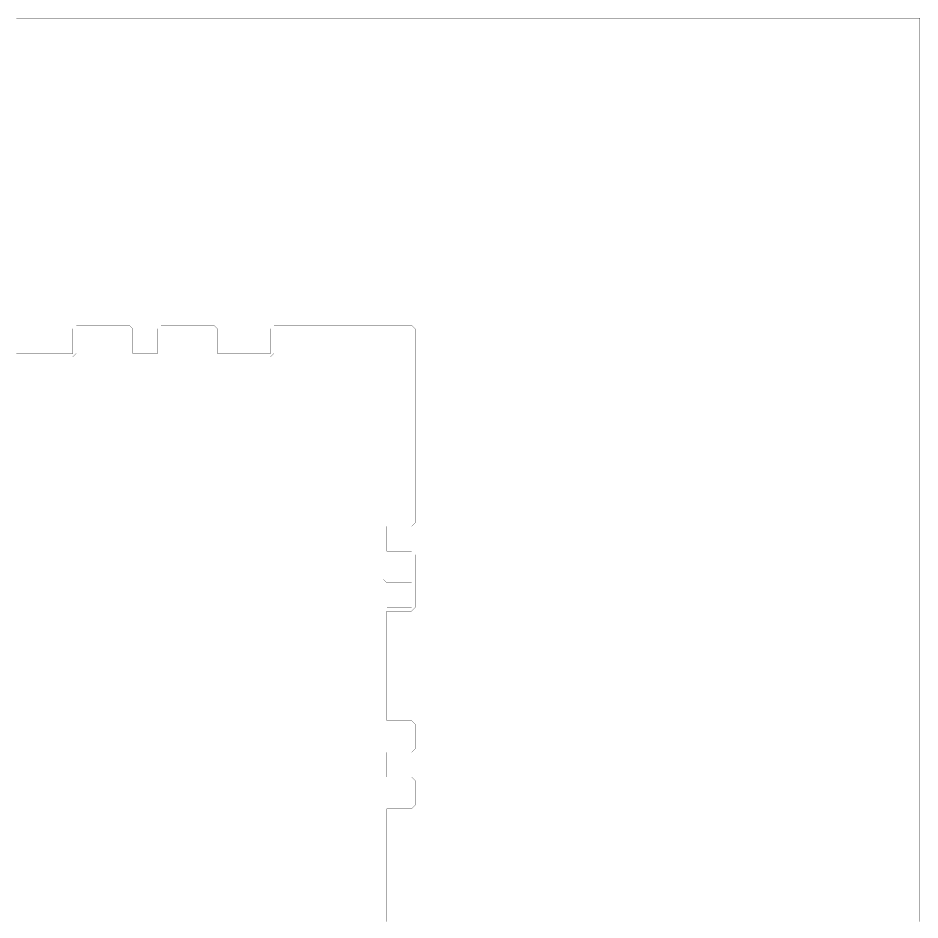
# Model space of a CAD drawing. Header units: metres. Extents: x 0 to 4990, y -4990 to 0.
# Drawn here: x 2495 to 4990, y -2495 to 0 of the extents above; entities that cross this region are included whole.
import ezdxf

# ---------------------------------------------------------------- set-up
doc = ezdxf.new("R2010")
doc.units = ezdxf.units.M
doc.layers.add('conductor', color=1, linetype='Continuous')
doc.layers.add('substrate', color=5, linetype='Continuous')

msp = doc.modelspace()

# ---------------------------------------------------------------- linework, layer by layer
at = {"layer": 'conductor', "const_width": 0.5}
msp.add_lwpolyline([(3505.859375, -2500), (3505.859375, -2490.234375), (3505.859375, -2480.46875), (3505.859375, -2470.703125), (3505.859375, -2460.9375), (3505.859375, -2451.171875), (3505.859375, -2441.40625), (3505.859375, -2431.640625), (3505.859375, -2421.875), (3505.859375, -2412.109375), (3505.859375, -2402.34375), (3505.859375, -2392.578125), (3505.859375, -2382.8125), (3505.859375, -2373.046875), (3505.859375, -2363.28125), (3505.859375, -2353.515625), (3505.859375, -2343.75), (3505.859375, -2333.984375), (3505.859375, -2324.21875), (3505.859375, -2314.453125), (3505.859375, -2304.6875), (3505.859375, -2294.921875), (3505.859375, -2285.15625), (3505.859375, -2275.390625), (3505.859375, -2265.625), (3505.859375, -2255.859375), (3505.859375, -2246.09375), (3505.859375, -2236.328125), (3505.859375, -2226.5625), (3505.859375, -2216.796875), (3505.859375, -2207.03125), (3505.859375, -2197.265625), (3505.859375, -2187.5), (3505.859375, -2177.734375), (3505.859375, -2167.96875), (3505.859375, -2158.203125), (3505.859375, -2148.4375), (3505.859375, -2138.671875), (3505.859375, -2128.90625), (3505.859375, -2119.140625), (3505.859375, -2109.375), (3505.859375, -2099.609375), (3505.859375, -2089.84375), (3505.859375, -2080.078125), (3505.859375, -2070.3125), (3505.859375, -2060.546875), (3505.859375, -2050.78125), (3505.859375, -2041.015625), (3505.859375, -2031.25), (3505.859375, -2021.484375), (3505.859375, -2011.71875), (3505.859375, -2001.953125), (3505.859375, -1992.1875), (3505.859375, -1982.421875), (3505.859375, -1972.65625), (3505.859375, -1962.890625), (3505.859375, -1953.125), (3505.859375, -1943.359375), (3505.859375, -1933.59375), (3505.859375, -1923.828125), (3505.859375, -1914.0625), (3505.859375, -1904.296875), (3505.859375, -1894.53125), (3505.859375, -1884.765625), (3505.859375, -1875), (3505.859375, -1865.234375), (3505.859375, -1855.46875), (3505.859375, -1845.703125), (3505.859375, -1835.9375), (3505.859375, -1826.171875), (3505.859375, -1816.40625), (3505.859375, -1806.640625), (3505.859375, -1796.875), (3505.859375, -1787.109375), (3505.859375, -1777.34375), (3505.859375, -1767.578125), (3505.859375, -1757.8125), (3505.859375, -1748.046875), (3505.859375, -1738.28125), (3505.859375, -1728.515625), (3505.859375, -1718.75), (3505.859375, -1708.984375), (3505.859375, -1699.21875), (3505.859375, -1689.453125), (3505.859375, -1679.6875), (3505.859375, -1669.921875), (3505.859375, -1660.15625), (3505.859375, -1650.390625), (3505.859375, -1640.625), (3515.625, -1630.859375), (3525.390625, -1630.859375), (3535.15625, -1630.859375), (3544.921875, -1630.859375), (3554.6875, -1630.859375), (3564.453125, -1630.859375), (3574.21875, -1630.859375), (3583.984375, -1630.859375), (3583.984375, -1621.09375), (3583.984375, -1611.328125), (3583.984375, -1601.5625), (3583.984375, -1591.796875), (3583.984375, -1582.03125), (3583.984375, -1572.265625), (3583.984375, -1562.5), (3574.21875, -1562.5), (3564.453125, -1562.5), (3554.6875, -1562.5), (3544.921875, -1562.5), (3535.15625, -1562.5), (3525.390625, -1562.5), (3515.625, -1562.5), (3505.859375, -1552.734375), (3505.859375, -1542.96875), (3505.859375, -1533.203125), (3505.859375, -1523.4375), (3505.859375, -1513.671875), (3505.859375, -1503.90625), (3505.859375, -1494.140625), (3505.859375, -1484.375), (3505.859375, -1474.609375), (3505.859375, -1464.84375), (3505.859375, -1455.078125), (3505.859375, -1445.3125), (3505.859375, -1435.546875), (3505.859375, -1425.78125), (3505.859375, -1416.015625), (3505.859375, -1406.25), (3505.859375, -1396.484375), (3505.859375, -1386.71875), (3505.859375, -1376.953125), (3505.859375, -1367.1875), (3505.859375, -1357.421875), (3505.859375, -1347.65625), (3505.859375, -1337.890625), (3505.859375, -1328.125), (3515.625, -1318.359375), (3525.390625, -1318.359375), (3535.15625, -1318.359375), (3544.921875, -1318.359375), (3554.6875, -1318.359375), (3564.453125, -1318.359375), (3574.21875, -1318.359375), (3583.984375, -1318.359375), (3583.984375, -1308.59375), (3583.984375, -1298.828125), (3583.984375, -1289.0625), (3583.984375, -1279.296875), (3583.984375, -1269.53125), (3583.984375, -1259.765625), (3583.984375, -1250), (3583.984375, -1240.234375), (3583.984375, -1230.46875), (3583.984375, -1220.703125), (3583.984375, -1210.9375), (3583.984375, -1201.171875), (3583.984375, -1191.40625), (3583.984375, -1181.640625), (3583.984375, -1171.875), (3583.984375, -1162.109375), (3583.984375, -1152.34375), (3583.984375, -1142.578125), (3583.984375, -1132.8125), (3583.984375, -1123.046875), (3583.984375, -1113.28125), (3583.984375, -1103.515625), (3583.984375, -1093.75), (3583.984375, -1083.984375), (3583.984375, -1074.21875), (3583.984375, -1064.453125), (3583.984375, -1054.6875), (3583.984375, -1044.921875), (3583.984375, -1035.15625), (3583.984375, -1025.390625), (3583.984375, -1015.625), (3583.984375, -1005.859375), (3583.984375, -996.09375), (3583.984375, -986.328125), (3583.984375, -976.5625), (3583.984375, -966.796875), (3583.984375, -957.03125), (3583.984375, -947.265625), (3583.984375, -937.5), (3583.984375, -927.734375), (3583.984375, -917.96875), (3583.984375, -908.203125), (3583.984375, -898.4375), (3583.984375, -888.671875), (3583.984375, -878.90625), (3583.984375, -869.140625), (3583.984375, -859.375), (3574.21875, -859.375), (3564.453125, -859.375), (3554.6875, -859.375), (3544.921875, -859.375), (3535.15625, -859.375), (3525.390625, -859.375), (3515.625, -859.375), (3505.859375, -859.375), (3496.09375, -859.375), (3486.328125, -859.375), (3476.5625, -859.375), (3466.796875, -859.375), (3457.03125, -859.375), (3447.265625, -859.375), (3437.5, -859.375), (3427.734375, -859.375), (3417.96875, -859.375), (3408.203125, -859.375), (3398.4375, -859.375), (3388.671875, -859.375), (3378.90625, -859.375), (3369.140625, -859.375), (3359.375, -859.375), (3349.609375, -859.375), (3339.84375, -859.375), (3330.078125, -859.375), (3320.3125, -859.375), (3310.546875, -859.375), (3300.78125, -859.375), (3291.015625, -859.375), (3281.25, -859.375), (3271.484375, -859.375), (3261.71875, -859.375), (3251.953125, -859.375), (3242.1875, -859.375), (3232.421875, -859.375), (3222.65625, -859.375), (3212.890625, -859.375), (3203.125, -859.375), (3203.125, -869.140625), (3203.125, -878.90625), (3203.125, -888.671875), (3203.125, -898.4375), (3203.125, -908.203125), (3203.125, -917.96875), (3203.125, -927.734375), (3193.359375, -937.5), (3183.59375, -937.5), (3173.828125, -937.5), (3164.0625, -937.5), (3154.296875, -937.5), (3144.53125, -937.5), (3134.765625, -937.5), (3125, -937.5), (3115.234375, -937.5), (3105.46875, -937.5), (3095.703125, -937.5), (3085.9375, -937.5), (3076.171875, -937.5), (3066.40625, -937.5), (3056.640625, -937.5), (3046.875, -937.5), (3037.109375, -937.5), (3027.34375, -937.5), (3017.578125, -937.5), (3007.8125, -937.5), (2998.046875, -937.5), (2988.28125, -937.5), (2978.515625, -937.5), (2968.75, -937.5), (2958.984375, -937.5), (2949.21875, -937.5), (2939.453125, -937.5), (2929.6875, -937.5), (2919.921875, -937.5), (2910.15625, -937.5), (2900.390625, -937.5), (2890.625, -937.5), (2880.859375, -937.5), (2871.09375, -937.5), (2861.328125, -937.5), (2851.5625, -937.5), (2841.796875, -937.5), (2832.03125, -937.5), (2822.265625, -937.5), (2812.5, -937.5), (2802.734375, -937.5), (2792.96875, -937.5), (2783.203125, -937.5), (2773.4375, -937.5), (2763.671875, -937.5), (2753.90625, -937.5), (2744.140625, -937.5), (2734.375, -937.5), (2724.609375, -927.734375), (2724.609375, -917.96875), (2724.609375, -908.203125), (2724.609375, -898.4375), (2724.609375, -888.671875), (2724.609375, -878.90625), (2724.609375, -869.140625), (2724.609375, -859.375), (2714.84375, -859.375), (2705.078125, -859.375), (2695.3125, -859.375), (2685.546875, -859.375), (2675.78125, -859.375), (2666.015625, -859.375), (2656.25, -859.375), (2656.25, -869.140625), (2656.25, -878.90625), (2656.25, -888.671875), (2656.25, -898.4375), (2656.25, -908.203125), (2656.25, -917.96875), (2656.25, -927.734375), (2646.484375, -937.5), (2636.71875, -937.5), (2626.953125, -937.5), (2617.1875, -937.5), (2607.421875, -937.5), (2597.65625, -937.5), (2587.890625, -937.5), (2578.125, -937.5), (2568.359375, -937.5), (2558.59375, -937.5), (2548.828125, -937.5), (2539.0625, -937.5), (2529.296875, -937.5), (2519.53125, -937.5), (2509.765625, -937.5), (2500, -937.5), (2490.234375, -937.5)], dxfattribs=at)
at = {"layer": 'substrate', "const_width": 0.5}
for points in [[(4990.234375, -2500), (4990.234375, -2490.234375), (4990.234375, -2480.46875), (4990.234375, -2470.703125), (4990.234375, -2460.9375), (4990.234375, -2451.171875), (4990.234375, -2441.40625), (4990.234375, -2431.640625), (4990.234375, -2421.875), (4990.234375, -2412.109375), (4990.234375, -2402.34375), (4990.234375, -2392.578125), (4990.234375, -2382.8125), (4990.234375, -2373.046875), (4990.234375, -2363.28125), (4990.234375, -2353.515625), (4990.234375, -2343.75), (4990.234375, -2333.984375), (4990.234375, -2324.21875), (4990.234375, -2314.453125), (4990.234375, -2304.6875), (4990.234375, -2294.921875), (4990.234375, -2285.15625), (4990.234375, -2275.390625), (4990.234375, -2265.625), (4990.234375, -2255.859375), (4990.234375, -2246.09375), (4990.234375, -2236.328125), (4990.234375, -2226.5625), (4990.234375, -2216.796875), (4990.234375, -2207.03125), (4990.234375, -2197.265625), (4990.234375, -2187.5), (4990.234375, -2177.734375), (4990.234375, -2167.96875), (4990.234375, -2158.203125), (4990.234375, -2148.4375), (4990.234375, -2138.671875), (4990.234375, -2128.90625), (4990.234375, -2119.140625), (4990.234375, -2109.375), (4990.234375, -2099.609375), (4990.234375, -2089.84375), (4990.234375, -2080.078125), (4990.234375, -2070.3125), (4990.234375, -2060.546875), (4990.234375, -2050.78125), (4990.234375, -2041.015625), (4990.234375, -2031.25), (4990.234375, -2021.484375), (4990.234375, -2011.71875), (4990.234375, -2001.953125), (4990.234375, -1992.1875), (4990.234375, -1982.421875), (4990.234375, -1972.65625), (4990.234375, -1962.890625), (4990.234375, -1953.125), (4990.234375, -1943.359375), (4990.234375, -1933.59375), (4990.234375, -1923.828125), (4990.234375, -1914.0625), (4990.234375, -1904.296875), (4990.234375, -1894.53125), (4990.234375, -1884.765625), (4990.234375, -1875), (4990.234375, -1865.234375), (4990.234375, -1855.46875), (4990.234375, -1845.703125), (4990.234375, -1835.9375), (4990.234375, -1826.171875), (4990.234375, -1816.40625), (4990.234375, -1806.640625), (4990.234375, -1796.875), (4990.234375, -1787.109375), (4990.234375, -1777.34375), (4990.234375, -1767.578125), (4990.234375, -1757.8125), (4990.234375, -1748.046875), (4990.234375, -1738.28125), (4990.234375, -1728.515625), (4990.234375, -1718.75), (4990.234375, -1708.984375), (4990.234375, -1699.21875), (4990.234375, -1689.453125), (4990.234375, -1679.6875), (4990.234375, -1669.921875), (4990.234375, -1660.15625), (4990.234375, -1650.390625), (4990.234375, -1640.625), (4990.234375, -1630.859375), (4990.234375, -1621.09375), (4990.234375, -1611.328125), (4990.234375, -1601.5625), (4990.234375, -1591.796875), (4990.234375, -1582.03125), (4990.234375, -1572.265625), (4990.234375, -1562.5), (4990.234375, -1552.734375), (4990.234375, -1542.96875), (4990.234375, -1533.203125), (4990.234375, -1523.4375), (4990.234375, -1513.671875), (4990.234375, -1503.90625), (4990.234375, -1494.140625), (4990.234375, -1484.375), (4990.234375, -1474.609375), (4990.234375, -1464.84375), (4990.234375, -1455.078125), (4990.234375, -1445.3125), (4990.234375, -1435.546875), (4990.234375, -1425.78125), (4990.234375, -1416.015625), (4990.234375, -1406.25), (4990.234375, -1396.484375), (4990.234375, -1386.71875), (4990.234375, -1376.953125), (4990.234375, -1367.1875), (4990.234375, -1357.421875), (4990.234375, -1347.65625), (4990.234375, -1337.890625), (4990.234375, -1328.125), (4990.234375, -1318.359375), (4990.234375, -1308.59375), (4990.234375, -1298.828125), (4990.234375, -1289.0625), (4990.234375, -1279.296875), (4990.234375, -1269.53125), (4990.234375, -1259.765625), (4990.234375, -1250), (4990.234375, -1240.234375), (4990.234375, -1230.46875), (4990.234375, -1220.703125), (4990.234375, -1210.9375), (4990.234375, -1201.171875), (4990.234375, -1191.40625), (4990.234375, -1181.640625), (4990.234375, -1171.875), (4990.234375, -1162.109375), (4990.234375, -1152.34375), (4990.234375, -1142.578125), (4990.234375, -1132.8125), (4990.234375, -1123.046875), (4990.234375, -1113.28125), (4990.234375, -1103.515625), (4990.234375, -1093.75), (4990.234375, -1083.984375), (4990.234375, -1074.21875), (4990.234375, -1064.453125), (4990.234375, -1054.6875), (4990.234375, -1044.921875), (4990.234375, -1035.15625), (4990.234375, -1025.390625), (4990.234375, -1015.625), (4990.234375, -1005.859375), (4990.234375, -996.09375), (4990.234375, -986.328125), (4990.234375, -976.5625), (4990.234375, -966.796875), (4990.234375, -957.03125), (4990.234375, -947.265625), (4990.234375, -937.5), (4990.234375, -927.734375), (4990.234375, -917.96875), (4990.234375, -908.203125), (4990.234375, -898.4375), (4990.234375, -888.671875), (4990.234375, -878.90625), (4990.234375, -869.140625), (4990.234375, -859.375), (4990.234375, -849.609375), (4990.234375, -839.84375), (4990.234375, -830.078125), (4990.234375, -820.3125), (4990.234375, -810.546875), (4990.234375, -800.78125), (4990.234375, -791.015625), (4990.234375, -781.25), (4990.234375, -771.484375), (4990.234375, -761.71875), (4990.234375, -751.953125), (4990.234375, -742.1875), (4990.234375, -732.421875), (4990.234375, -722.65625), (4990.234375, -712.890625), (4990.234375, -703.125), (4990.234375, -693.359375), (4990.234375, -683.59375), (4990.234375, -673.828125), (4990.234375, -664.0625), (4990.234375, -654.296875), (4990.234375, -644.53125), (4990.234375, -634.765625), (4990.234375, -625), (4990.234375, -615.234375), (4990.234375, -605.46875), (4990.234375, -595.703125), (4990.234375, -585.9375), (4990.234375, -576.171875), (4990.234375, -566.40625), (4990.234375, -556.640625), (4990.234375, -546.875), (4990.234375, -537.109375), (4990.234375, -527.34375), (4990.234375, -517.578125), (4990.234375, -507.8125), (4990.234375, -498.046875), (4990.234375, -488.28125), (4990.234375, -478.515625), (4990.234375, -468.75), (4990.234375, -458.984375), (4990.234375, -449.21875), (4990.234375, -439.453125), (4990.234375, -429.6875), (4990.234375, -419.921875), (4990.234375, -410.15625), (4990.234375, -400.390625), (4990.234375, -390.625), (4990.234375, -380.859375), (4990.234375, -371.09375), (4990.234375, -361.328125), (4990.234375, -351.5625), (4990.234375, -341.796875), (4990.234375, -332.03125), (4990.234375, -322.265625), (4990.234375, -312.5), (4990.234375, -302.734375), (4990.234375, -292.96875), (4990.234375, -283.203125), (4990.234375, -273.4375), (4990.234375, -263.671875), (4990.234375, -253.90625), (4990.234375, -244.140625), (4990.234375, -234.375), (4990.234375, -224.609375), (4990.234375, -214.84375), (4990.234375, -205.078125), (4990.234375, -195.3125), (4990.234375, -185.546875), (4990.234375, -175.78125), (4990.234375, -166.015625), (4990.234375, -156.25), (4990.234375, -146.484375), (4990.234375, -136.71875), (4990.234375, -126.953125), (4990.234375, -117.1875), (4990.234375, -107.421875), (4990.234375, -97.65625), (4990.234375, -87.890625), (4990.234375, -78.125), (4990.234375, -68.359375), (4990.234375, -58.59375), (4990.234375, -48.828125), (4990.234375, -39.0625), (4990.234375, -29.296875), (4990.234375, -19.53125), (4990.234375, -9.765625), (4990.234375, 0), (4980.46875, 0), (4970.703125, 0), (4960.9375, 0), (4951.171875, 0), (4941.40625, 0), (4931.640625, 0), (4921.875, 0), (4912.109375, 0), (4902.34375, 0), (4892.578125, 0), (4882.8125, 0), (4873.046875, 0), (4863.28125, 0), (4853.515625, 0), (4843.75, 0), (4833.984375, 0), (4824.21875, 0), (4814.453125, 0), (4804.6875, 0), (4794.921875, 0), (4785.15625, 0), (4775.390625, 0), (4765.625, 0), (4755.859375, 0), (4746.09375, 0), (4736.328125, 0), (4726.5625, 0), (4716.796875, 0), (4707.03125, 0), (4697.265625, 0), (4687.5, 0), (4677.734375, 0), (4667.96875, 0), (4658.203125, 0), (4648.4375, 0), (4638.671875, 0), (4628.90625, 0), (4619.140625, 0), (4609.375, 0), (4599.609375, 0), (4589.84375, 0), (4580.078125, 0), (4570.3125, 0), (4560.546875, 0), (4550.78125, 0), (4541.015625, 0), (4531.25, 0), (4521.484375, 0), (4511.71875, 0), (4501.953125, 0), (4492.1875, 0), (4482.421875, 0), (4472.65625, 0), (4462.890625, 0), (4453.125, 0), (4443.359375, 0), (4433.59375, 0), (4423.828125, 0), (4414.0625, 0), (4404.296875, 0), (4394.53125, 0), (4384.765625, 0), (4375, 0), (4365.234375, 0), (4355.46875, 0), (4345.703125, 0), (4335.9375, 0), (4326.171875, 0), (4316.40625, 0), (4306.640625, 0), (4296.875, 0), (4287.109375, 0), (4277.34375, 0), (4267.578125, 0), (4257.8125, 0), (4248.046875, 0), (4238.28125, 0), (4228.515625, 0), (4218.75, 0), (4208.984375, 0), (4199.21875, 0), (4189.453125, 0), (4179.6875, 0), (4169.921875, 0), (4160.15625, 0), (4150.390625, 0), (4140.625, 0), (4130.859375, 0), (4121.09375, 0), (4111.328125, 0), (4101.5625, 0), (4091.796875, 0), (4082.03125, 0), (4072.265625, 0), (4062.5, 0), (4052.734375, 0), (4042.96875, 0), (4033.203125, 0), (4023.4375, 0), (4013.671875, 0), (4003.90625, 0), (3994.140625, 0), (3984.375, 0), (3974.609375, 0), (3964.84375, 0), (3955.078125, 0), (3945.3125, 0), (3935.546875, 0), (3925.78125, 0), (3916.015625, 0), (3906.25, 0), (3896.484375, 0), (3886.71875, 0), (3876.953125, 0), (3867.1875, 0), (3857.421875, 0), (3847.65625, 0), (3837.890625, 0), (3828.125, 0), (3818.359375, 0), (3808.59375, 0), (3798.828125, 0), (3789.0625, 0), (3779.296875, 0), (3769.53125, 0), (3759.765625, 0), (3750, 0), (3740.234375, 0), (3730.46875, 0), (3720.703125, 0), (3710.9375, 0), (3701.171875, 0), (3691.40625, 0), (3681.640625, 0), (3671.875, 0), (3662.109375, 0), (3652.34375, 0), (3642.578125, 0), (3632.8125, 0), (3623.046875, 0), (3613.28125, 0), (3603.515625, 0), (3593.75, 0), (3583.984375, 0), (3574.21875, 0), (3564.453125, 0), (3554.6875, 0), (3544.921875, 0), (3535.15625, 0), (3525.390625, 0), (3515.625, 0), (3505.859375, 0), (3496.09375, 0), (3486.328125, 0), (3476.5625, 0), (3466.796875, 0), (3457.03125, 0), (3447.265625, 0), (3437.5, 0), (3427.734375, 0), (3417.96875, 0), (3408.203125, 0), (3398.4375, 0), (3388.671875, 0), (3378.90625, 0), (3369.140625, 0), (3359.375, 0), (3349.609375, 0), (3339.84375, 0), (3330.078125, 0), (3320.3125, 0), (3310.546875, 0), (3300.78125, 0), (3291.015625, 0), (3281.25, 0), (3271.484375, 0), (3261.71875, 0), (3251.953125, 0), (3242.1875, 0), (3232.421875, 0), (3222.65625, 0), (3212.890625, 0), (3203.125, 0), (3193.359375, 0), (3183.59375, 0), (3173.828125, 0), (3164.0625, 0), (3154.296875, 0), (3144.53125, 0), (3134.765625, 0), (3125, 0), (3115.234375, 0), (3105.46875, 0), (3095.703125, 0), (3085.9375, 0), (3076.171875, 0), (3066.40625, 0), (3056.640625, 0), (3046.875, 0), (3037.109375, 0), (3027.34375, 0), (3017.578125, 0), (3007.8125, 0), (2998.046875, 0), (2988.28125, 0), (2978.515625, 0), (2968.75, 0), (2958.984375, 0), (2949.21875, 0), (2939.453125, 0), (2929.6875, 0), (2919.921875, 0), (2910.15625, 0), (2900.390625, 0), (2890.625, 0), (2880.859375, 0), (2871.09375, 0), (2861.328125, 0), (2851.5625, 0), (2841.796875, 0), (2832.03125, 0), (2822.265625, 0), (2812.5, 0), (2802.734375, 0), (2792.96875, 0), (2783.203125, 0), (2773.4375, 0), (2763.671875, 0), (2753.90625, 0), (2744.140625, 0), (2734.375, 0), (2724.609375, 0), (2714.84375, 0), (2705.078125, 0), (2695.3125, 0), (2685.546875, 0), (2675.78125, 0), (2666.015625, 0), (2656.25, 0), (2646.484375, 0), (2636.71875, 0), (2626.953125, 0), (2617.1875, 0), (2607.421875, 0), (2597.65625, 0), (2587.890625, 0), (2578.125, 0), (2568.359375, 0), (2558.59375, 0), (2548.828125, 0), (2539.0625, 0), (2529.296875, 0), (2519.53125, 0), (2509.765625, 0), (2500, 0), (2490.234375, 0)], [(2490.234375, -927.734375), (2500, -927.734375), (2509.765625, -927.734375), (2519.53125, -927.734375), (2529.296875, -927.734375), (2539.0625, -927.734375), (2548.828125, -927.734375), (2558.59375, -927.734375), (2568.359375, -927.734375), (2578.125, -927.734375), (2587.890625, -927.734375), (2597.65625, -927.734375), (2607.421875, -927.734375), (2617.1875, -927.734375), (2626.953125, -927.734375), (2636.71875, -927.734375), (2646.484375, -927.734375), (2646.484375, -917.96875), (2646.484375, -908.203125), (2646.484375, -898.4375), (2646.484375, -888.671875), (2646.484375, -878.90625), (2646.484375, -869.140625), (2646.484375, -859.375), (2656.25, -849.609375), (2666.015625, -849.609375), (2675.78125, -849.609375), (2685.546875, -849.609375), (2695.3125, -849.609375), (2705.078125, -849.609375), (2714.84375, -849.609375), (2724.609375, -849.609375), (2734.375, -849.609375), (2744.140625, -849.609375), (2753.90625, -849.609375), (2763.671875, -849.609375), (2773.4375, -849.609375), (2783.203125, -849.609375), (2792.96875, -849.609375), (2802.734375, -849.609375), (2812.5, -859.375), (2812.5, -869.140625), (2812.5, -878.90625), (2812.5, -888.671875), (2812.5, -898.4375), (2812.5, -908.203125), (2812.5, -917.96875), (2812.5, -927.734375), (2822.265625, -927.734375), (2832.03125, -927.734375), (2841.796875, -927.734375), (2851.5625, -927.734375), (2861.328125, -927.734375), (2871.09375, -927.734375), (2880.859375, -927.734375), (2880.859375, -917.96875), (2880.859375, -908.203125), (2880.859375, -898.4375), (2880.859375, -888.671875), (2880.859375, -878.90625), (2880.859375, -869.140625), (2880.859375, -859.375), (2890.625, -849.609375), (2900.390625, -849.609375), (2910.15625, -849.609375), (2919.921875, -849.609375), (2929.6875, -849.609375), (2939.453125, -849.609375), (2949.21875, -849.609375), (2958.984375, -849.609375), (2968.75, -849.609375), (2978.515625, -849.609375), (2988.28125, -849.609375), (2998.046875, -849.609375), (3007.8125, -849.609375), (3017.578125, -849.609375), (3027.34375, -849.609375), (3037.109375, -849.609375), (3046.875, -859.375), (3046.875, -869.140625), (3046.875, -878.90625), (3046.875, -888.671875), (3046.875, -898.4375), (3046.875, -908.203125), (3046.875, -917.96875), (3046.875, -927.734375), (3056.640625, -927.734375), (3066.40625, -927.734375), (3076.171875, -927.734375), (3085.9375, -927.734375), (3095.703125, -927.734375), (3105.46875, -927.734375), (3115.234375, -927.734375), (3125, -927.734375), (3134.765625, -927.734375), (3144.53125, -927.734375), (3154.296875, -927.734375), (3164.0625, -927.734375), (3173.828125, -927.734375), (3183.59375, -927.734375), (3193.359375, -927.734375), (3193.359375, -917.96875), (3193.359375, -908.203125), (3193.359375, -898.4375), (3193.359375, -888.671875), (3193.359375, -878.90625), (3193.359375, -869.140625), (3193.359375, -859.375), (3203.125, -849.609375), (3212.890625, -849.609375), (3222.65625, -849.609375), (3232.421875, -849.609375), (3242.1875, -849.609375), (3251.953125, -849.609375), (3261.71875, -849.609375), (3271.484375, -849.609375), (3281.25, -849.609375), (3291.015625, -849.609375), (3300.78125, -849.609375), (3310.546875, -849.609375), (3320.3125, -849.609375), (3330.078125, -849.609375), (3339.84375, -849.609375), (3349.609375, -849.609375), (3359.375, -849.609375), (3369.140625, -849.609375), (3378.90625, -849.609375), (3388.671875, -849.609375), (3398.4375, -849.609375), (3408.203125, -849.609375), (3417.96875, -849.609375), (3427.734375, -849.609375), (3437.5, -849.609375), (3447.265625, -849.609375), (3457.03125, -849.609375), (3466.796875, -849.609375), (3476.5625, -849.609375), (3486.328125, -849.609375), (3496.09375, -849.609375), (3505.859375, -849.609375), (3515.625, -849.609375), (3525.390625, -849.609375), (3535.15625, -849.609375), (3544.921875, -849.609375), (3554.6875, -849.609375), (3564.453125, -849.609375), (3574.21875, -849.609375), (3583.984375, -849.609375), (3593.75, -859.375), (3593.75, -869.140625), (3593.75, -878.90625), (3593.75, -888.671875), (3593.75, -898.4375), (3593.75, -908.203125), (3593.75, -917.96875), (3593.75, -927.734375), (3593.75, -937.5), (3593.75, -947.265625), (3593.75, -957.03125), (3593.75, -966.796875), (3593.75, -976.5625), (3593.75, -986.328125), (3593.75, -996.09375), (3593.75, -1005.859375), (3593.75, -1015.625), (3593.75, -1025.390625), (3593.75, -1035.15625), (3593.75, -1044.921875), (3593.75, -1054.6875), (3593.75, -1064.453125), (3593.75, -1074.21875), (3593.75, -1083.984375), (3593.75, -1093.75), (3593.75, -1103.515625), (3593.75, -1113.28125), (3593.75, -1123.046875), (3593.75, -1132.8125), (3593.75, -1142.578125), (3593.75, -1152.34375), (3593.75, -1162.109375), (3593.75, -1171.875), (3593.75, -1181.640625), (3593.75, -1191.40625), (3593.75, -1201.171875), (3593.75, -1210.9375), (3593.75, -1220.703125), (3593.75, -1230.46875), (3593.75, -1240.234375), (3593.75, -1250), (3593.75, -1259.765625), (3593.75, -1269.53125), (3593.75, -1279.296875), (3593.75, -1289.0625), (3593.75, -1298.828125), (3593.75, -1308.59375), (3593.75, -1318.359375), (3593.75, -1328.125), (3593.75, -1337.890625), (3593.75, -1347.65625), (3593.75, -1357.421875), (3593.75, -1367.1875), (3593.75, -1376.953125), (3593.75, -1386.71875), (3593.75, -1396.484375), (3583.984375, -1406.25), (3574.21875, -1406.25), (3564.453125, -1406.25), (3554.6875, -1406.25), (3544.921875, -1406.25), (3535.15625, -1406.25), (3525.390625, -1406.25), (3515.625, -1406.25), (3515.625, -1416.015625), (3515.625, -1425.78125), (3515.625, -1435.546875), (3515.625, -1445.3125), (3515.625, -1455.078125), (3515.625, -1464.84375), (3515.625, -1474.609375), (3525.390625, -1474.609375), (3535.15625, -1474.609375), (3544.921875, -1474.609375), (3554.6875, -1474.609375), (3564.453125, -1474.609375), (3574.21875, -1474.609375), (3583.984375, -1474.609375), (3593.75, -1484.375), (3593.75, -1494.140625), (3593.75, -1503.90625), (3593.75, -1513.671875), (3593.75, -1523.4375), (3593.75, -1533.203125), (3593.75, -1542.96875), (3593.75, -1552.734375), (3593.75, -1562.5), (3593.75, -1572.265625), (3593.75, -1582.03125), (3593.75, -1591.796875), (3593.75, -1601.5625), (3593.75, -1611.328125), (3593.75, -1621.09375), (3593.75, -1630.859375), (3583.984375, -1640.625), (3574.21875, -1640.625), (3564.453125, -1640.625), (3554.6875, -1640.625), (3544.921875, -1640.625), (3535.15625, -1640.625), (3525.390625, -1640.625), (3515.625, -1640.625), (3515.625, -1650.390625), (3515.625, -1660.15625), (3515.625, -1669.921875), (3515.625, -1679.6875), (3515.625, -1689.453125), (3515.625, -1699.21875), (3515.625, -1708.984375), (3515.625, -1718.75), (3515.625, -1728.515625), (3515.625, -1738.28125), (3515.625, -1748.046875), (3515.625, -1757.8125), (3515.625, -1767.578125), (3515.625, -1777.34375), (3515.625, -1787.109375), (3515.625, -1796.875), (3515.625, -1806.640625), (3515.625, -1816.40625), (3515.625, -1826.171875), (3515.625, -1835.9375), (3515.625, -1845.703125), (3515.625, -1855.46875), (3515.625, -1865.234375), (3515.625, -1875), (3515.625, -1884.765625), (3515.625, -1894.53125), (3515.625, -1904.296875), (3515.625, -1914.0625), (3515.625, -1923.828125), (3515.625, -1933.59375), (3515.625, -1943.359375), (3525.390625, -1943.359375), (3535.15625, -1943.359375), (3544.921875, -1943.359375), (3554.6875, -1943.359375), (3564.453125, -1943.359375), (3574.21875, -1943.359375), (3583.984375, -1943.359375), (3593.75, -1953.125), (3593.75, -1962.890625), (3593.75, -1972.65625), (3593.75, -1982.421875), (3593.75, -1992.1875), (3593.75, -2001.953125), (3593.75, -2011.71875), (3593.75, -2021.484375), (3583.984375, -2031.25), (3574.21875, -2031.25), (3564.453125, -2031.25), (3554.6875, -2031.25), (3544.921875, -2031.25), (3535.15625, -2031.25), (3525.390625, -2031.25), (3515.625, -2031.25), (3515.625, -2041.015625), (3515.625, -2050.78125), (3515.625, -2060.546875), (3515.625, -2070.3125), (3515.625, -2080.078125), (3515.625, -2089.84375), (3515.625, -2099.609375), (3525.390625, -2099.609375), (3535.15625, -2099.609375), (3544.921875, -2099.609375), (3554.6875, -2099.609375), (3564.453125, -2099.609375), (3574.21875, -2099.609375), (3583.984375, -2099.609375), (3593.75, -2109.375), (3593.75, -2119.140625), (3593.75, -2128.90625), (3593.75, -2138.671875), (3593.75, -2148.4375), (3593.75, -2158.203125), (3593.75, -2167.96875), (3593.75, -2177.734375), (3583.984375, -2187.5), (3574.21875, -2187.5), (3564.453125, -2187.5), (3554.6875, -2187.5), (3544.921875, -2187.5), (3535.15625, -2187.5), (3525.390625, -2187.5), (3515.625, -2187.5), (3515.625, -2197.265625), (3515.625, -2207.03125), (3515.625, -2216.796875), (3515.625, -2226.5625), (3515.625, -2236.328125), (3515.625, -2246.09375), (3515.625, -2255.859375), (3515.625, -2265.625), (3515.625, -2275.390625), (3515.625, -2285.15625), (3515.625, -2294.921875), (3515.625, -2304.6875), (3515.625, -2314.453125), (3515.625, -2324.21875), (3515.625, -2333.984375), (3515.625, -2343.75), (3515.625, -2353.515625), (3515.625, -2363.28125), (3515.625, -2373.046875), (3515.625, -2382.8125), (3515.625, -2392.578125), (3515.625, -2402.34375), (3515.625, -2412.109375), (3515.625, -2421.875), (3515.625, -2431.640625), (3515.625, -2441.40625), (3515.625, -2451.171875), (3515.625, -2460.9375), (3515.625, -2470.703125), (3515.625, -2480.46875), (3515.625, -2490.234375), (3515.625, -2500)]]:
    msp.add_lwpolyline(points, dxfattribs=at)

doc.saveas('drawing.dxf')
